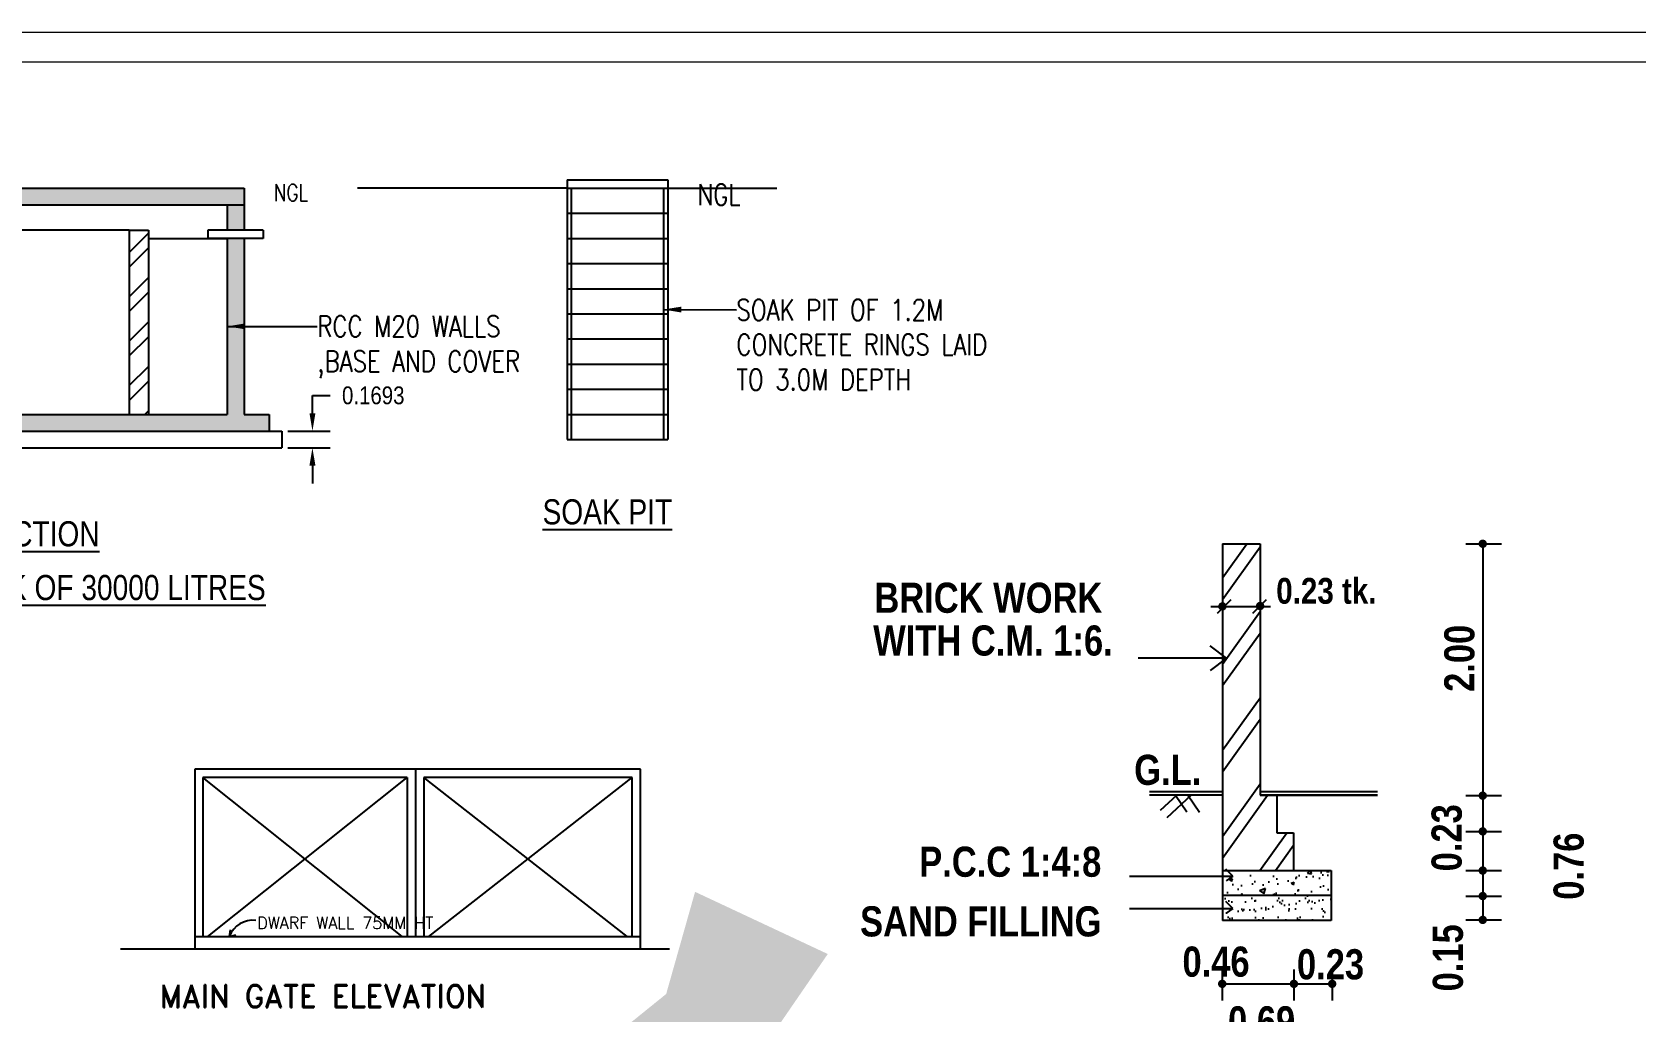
# Model space of a CAD drawing. Header units: metres. Extents: x 826 to 1433, y -826 to -586.
# Drawn here: x 1296.88 to 1313.07, y -774.71 to -764.81 of the extents above; entities that cross this region are included whole.
import ezdxf

# ---------------------------------------------------------------- set-up
doc = ezdxf.new("R2010")
doc.units = ezdxf.units.M
doc.layers.add('_0', color=7, linetype='Continuous', lineweight=5)
doc.styles.add('GRIDTEXT', font='sanss___.ttf', dxfattribs={"width": 0.8})
doc.styles.add('R1', font='swisscb.ttf')
doc.styles.add('ROMNS', font='romans.shx', dxfattribs={"width": 0.8, "height": 0.05})
doc.styles.get("Standard").update_dxf_attribs({"font": 'swissck.ttf'})
doc.styles.add('T', font='ROMAND.shx', dxfattribs={"width": 0.9, "height": 10})
doc.styles.add('T1', font='ROMANS.shx', dxfattribs={"width": 0.96, "height": 4})
doc.dimstyles.new('mohan', dxfattribs={"dimtxt": 9, "dimasz": 4.5, "dimexe": 4.5, "dimexo": 9, "dimgap": 0.0625, "dimtad": 0, "dimdec": 4, "dimzin": 0, "dimdsep": 46, "dimlunit": 4, "dimtxsty": 'Standard', "dimblk": 'ARCHTICK', "dimcen": 0.09, "dimclrd": 9, "dimclre": 9, "dimclrt": 7, "dimadec": 0, "dimazin": 0, "dimtfac": 1, "dimtdec": 4, "dimtix": 1, "dimtofl": 0, "dimtmove": 2, "dimatfit": 0, "dimfxl": 0, "dimtolj": 1, "dimtzin": 0, "dimlwd": -1, "dimarcsym": 0})
doc.dimstyles.get("Standard").update_dxf_attribs({"dimtxt": 0.18, "dimasz": 0.18, "dimexe": 0.18, "dimexo": 0.0625, "dimgap": 0.09, "dimtad": 0, "dimtih": 1, "dimtoh": 1, "dimdec": 4, "dimzin": 0, "dimdsep": 46, "dimtxsty": 'Standard', "dimcen": 0.09, "dimadec": 0, "dimazin": 0, "dimtfac": 1, "dimtdec": 4, "dimtofl": 0, "dimtmove": 0, "dimatfit": 3, "dimfxl": 0, "dimtolj": 1, "dimtzin": 0, "dimarcsym": 0})

# ---------------------------------------------------------------- blocks, each defined once
blk = doc.blocks.new('*D337')
at = {"color": 0, "lineweight": -2}
for p, q in [((1299.707, -768.665), (1299.707, -768.485)), ((1299.707, -768.485), (1299.887, -768.485)), ((1299.46, -768.845), (1299.887, -768.845)), ((1299.46, -769.014), (1299.887, -769.014)), ((1299.707, -769.194), (1299.707, -769.374))]:
    blk.add_line(p, q, dxfattribs=at)
at = {"color": 0}
for points in [[(1299.677, -768.665), (1299.737, -768.665), (1299.707, -768.845)], [(1299.677, -769.194), (1299.737, -769.194), (1299.707, -769.014)]]:
    blk.add_solid(points, dxfattribs=at)
at = {"layer": 'DEFPOINTS', "color": 0}
for p in [(1299.397, -768.845), (1299.707, -768.845), (1299.397, -769.014)]:
    blk.add_point(p, dxfattribs=at)
at = {"color": 0, "insert": (1300.321, -768.485), "char_height": 0.18, "attachment_point": 5}
blk.add_mtext('\\A1;0.1693', dxfattribs=at)
blk = doc.blocks.new('_ArchTick')
at = {"color": 0, "lineweight": 0, "const_width": 0.15}
blk.add_lwpolyline([(-0.5, -0.5), (0.5, 0.5)], dxfattribs=at)

msp = doc.modelspace()

# ---------------------------------------------------------------- hatches: boundary and pattern name
h = msp.add_hatch()
h.set_pattern_fill('AR-CONC', scale=0.016927)
h.set_pattern_definition([(50, (-11441.98601, -2804.23755), (0.1214099282, -0.0106219924), [0.0126951765, -0.1396469415]), (355, (-11441.98601, -2804.23755), (-0.0234863023, 0.1273228253), [0.0101561412, -0.1117175532]), (100.4514445, (-11441.9759, -2804.23844), (0.0979236256, 0.1167008316), [0.0107892398, -0.1186816382]), (46.1842, (-11441.98601, -2804.2037), (0.1806508942, -0.0280172865), [0.0190427648, -0.2094704123]), (96.6356355, (-11441.97096, -2804.20603), (0.1582093116, 0.164888101), [0.016183869, -0.1780225575]), (351.184164, (-11441.98601, -2804.2037), (0.1582093115, 0.1648881008), [0.0152342118, -0.16757633]), (21, (-11441.96909, -2804.21216), (0.10103787175, -0.06815090506), [0.0126951765, -0.1396469415]), (326, (-11441.96909, -2804.21216), (0.0411857478, 0.1227454375), [0.0101561412, -0.1117175532]), (71.4514447, (-11441.96067, -2804.21784), (0.1422236183, 0.0545945322), [0.0107892395, -0.1186816382]), (37.5, (-11441.986015, -2804.23755), (0.0020582868, 0.0563486164), [0, -0.11036340104, 0, -0.1134102434, 0, -0.11214072575]), (7.5, (-11441.986015, -2804.23755), (0.0445295228, 0.06676168395), [0, -0.06466076564, 0, -0.10782436574, 0, -0.04274042755]), (327.5, (-11442.02376, -2804.23755), (0.09035960063, -0.00381784103), [0, -0.042317255, 0, -0.1320298356, 0, -0.1751934357]), (317.5, (-11442.04069, -2804.23755), (0.09871535137, 0.01694467226), [0, -0.0550124315, 0, -0.08768135236, 0, -0.1244127297])])
h.paths.add_polyline_path([(1299.01617, -766.89792), (1298.8469, -766.89792), (1298.8469, -768.67559), (1294.61518, -768.67559), (1294.61518, -766.77131), (1294.44591, -766.77131), (1294.44591, -768.67559), (1294.192, -768.67559), (1294.192, -768.84486), (1299.27008, -768.84486), (1299.27008, -768.67559), (1299.01617, -768.67559)])
h.paths.add_polyline_path([(1299.01617, -766.55972), (1299.01617, -766.39045), (1294.44591, -766.39045), (1294.44591, -766.55972)])
h.paths.add_polyline_path([(1298.8469, -766.81329), (1299.01617, -766.81329), (1299.01617, -766.55972), (1298.8469, -766.55972)])
h.paths.add_polyline_path([(1294.61518, -766.55972), (1294.44591, -766.55972), (1294.44591, -766.68668), (1294.61518, -766.68668)])
h = msp.add_hatch()
h.set_pattern_fill('ANSI32', scale=0.846345)
h.set_pattern_definition([(45, (-11441.986, -2804.23755), (-0.224421135, 0.224421135), []), (45, (-11441.8364, -2804.23755), (-0.224421135, 0.224421135), [])])
h.paths.add_polyline_path([(1298.05134, -766.81363), (1297.85668, -766.81363), (1297.85668, -768.67559), (1298.05134, -768.67559)])
h.paths.add_polyline_path([(1296.1386, -768.42168), (1296.33326, -768.42168), (1296.33326, -766.72899), (1296.1386, -766.72899)])
h = msp.add_hatch()
h.set_pattern_fill('AR-CONC', scale=0.086868, style=0)
h.set_pattern_definition([(50, (-707.018, -1091.5225), (0.62306958, -0.05451152), [0.065151, -0.716661]), (355, (-707.018, -1091.5225), (-0.1205305, 0.65341426), [0.0521208, -0.5733288]), (100.4514, (-706.9661, -1091.527), (0.50253953, 0.59890234), [0.05536983, -0.60906813]), (46.1842, (-707.018, -1091.34875), (0.92709095, -0.14378306), [0.0977265, -1.0749915]), (96.6356, (-706.9408, -1091.3607), (0.8119228, 0.8461967), [0.08305474, -0.91360205]), (351.1842, (-707.018, -1091.34875), (0.81192214, 0.84619735), [0.0781812, -0.8599932]), (21, (-706.93115, -1091.3922), (0.51852122, -0.34974698), [0.065151, -0.716661]), (326, (-706.93115, -1091.3922), (0.21136316, 0.62992334), [0.0521208, -0.5733288]), (71.4514, (-706.88794, -1091.4213), (0.7298846, 0.2801758), [0.05536983, -0.60906813]), (37.5, (-707.01801, -1091.52249), (0.010563023, 0.289178233), [0, -0.56637936, 0, -0.5820156, 0, -0.5755005]), (7.5, (-707.018, -1091.5225), (0.228523246, 0.342617566), [0, -0.33183576, 0, -0.55334916, 0, -0.2193417]), (327.5, (-707.21173, -1091.52249), (0.463720874, -0.019592966), [0, -0.21717, 0, -0.6775704, 0, -0.8990838]), (317.5, (-707.2986, -1091.5225), (0.50660216, 0.0869592), [0, -0.282321, 0, -0.44997624, 0, -0.6384798])])
h.paths.add_polyline_path([(1309.9945, -773.28379), (1308.94252, -773.28379), (1309.00183, -773.34307), (1308.89495, -773.34307), (1308.89495, -773.53754), (1309.61389, -773.53754), (1309.9945, -773.53754)])
h = msp.add_hatch()
h.set_pattern_fill('AR-CONC', scale=0.043434, style=0)
h.set_pattern_definition([(50, (-707.01801, -1091.52249), (0.311534788, -0.027255762), [0.0325755, -0.3583305]), (355, (-707.018, -1091.5225), (-0.060265254, 0.32670713), [0.0260604, -0.2866644]), (100.4514, (-706.99205, -1091.52476), (0.251269765, 0.29945117), [0.027684914, -0.304534065]), (46.1842, (-707.018, -1091.4356), (0.46354548, -0.07189153), [0.04886325, -0.53749575]), (96.6356, (-706.9794, -1091.4416), (0.4059614, 0.42309836), [0.04152737, -0.45680102]), (351.1842, (-707.018, -1091.4356), (0.40596107, 0.42309867), [0.0390906, -0.4299966]), (21, (-706.97458, -1091.45733), (0.25926061, -0.17487349), [0.0325755, -0.3583305]), (326, (-706.97458, -1091.45733), (0.10568158, 0.31496167), [0.0260604, -0.2866644]), (71.4514, (-706.95297, -1091.4719), (0.364942296, 0.140087896), [0.027684914, -0.304534065]), (37.5, (-707.01801, -1091.52249), (0.0052815116, 0.1445891165), [0, -0.28318968, 0, -0.2910078, 0, -0.28775025]), (7.5, (-707.01801, -1091.52249), (0.114261623, 0.171308783), [0, -0.16591788, 0, -0.27667458, 0, -0.10967085]), (327.5, (-707.11487, -1091.52249), (0.231860437, -0.009796483), [0, -0.108585, 0, -0.3387852, 0, -0.4495419]), (317.5, (-707.1583, -1091.52249), (0.25330108, 0.043479598), [0, -0.1411605, 0, -0.22498812, 0, -0.3192399])])
h.paths.add_polyline_path([(1309.9945, -773.28379), (1308.94252, -773.28379), (1309.00183, -773.34307), (1308.89495, -773.34307), (1308.89495, -773.53754), (1309.61389, -773.53754), (1309.9945, -773.53754)])
h = msp.add_hatch()
h.set_pattern_fill('AR-SAND', scale=0.086868, style=0)
h.set_pattern_definition([(37.5, (-707.01801, -1091.52249), (-0.005472107, 0.167379327), [0, -0.13203936, 0, -0.1476756, 0, -0.1411605]), (7.5, (-707.01801, -1091.52249), (0.153736963, 0.245154184), [0, -0.07123176, 0, -0.11900916, 0, -0.0456057]), (327.5, (-707.12486, -1091.52249), (0.270519275, 0.000491591), [0, -0.043434, 0, -0.1563624, 0, -0.2041398]), (317.5, (-707.12486, -1091.52249), (0.261136206, 0.07624192), [0, -0.021717, 0, -0.10250424, 0, -0.1172718])])
h.paths.add_polyline_path([(1309.61389, -773.79128), (1309.9945, -773.79128), (1309.9945, -773.53754), (1309.61389, -773.53754), (1308.89495, -773.53754), (1308.89495, -773.79128)])

# ---------------------------------------------------------------- linework, layer by layer
at = {"color": 7}
for p, q in [((1302.2785, -766.30582), (1303.29412, -766.30582)), ((1302.2785, -766.30582), (1302.2785, -768.92949)), ((1303.29412, -766.30582), (1303.29412, -768.92949)), ((1294.44591, -766.39045), (1299.01617, -766.39045)), ((1299.01617, -766.39045), (1299.01617, -766.81329)), ((1302.2785, -766.39045), (1300.16264, -766.39045)), ((1302.2785, -766.39045), (1303.29412, -766.39045)), ((1302.32082, -766.39045), (1302.32082, -768.92949)), ((1303.2518, -766.39045), (1303.2518, -768.92949)), ((1303.2518, -766.39045), (1304.39436, -766.39045)), ((1294.44591, -766.55972), (1299.01617, -766.55972)), ((1298.8469, -766.55972), (1298.8469, -766.81329)), ((1302.2785, -766.64436), (1303.29412, -766.64436)), ((1297.85668, -766.81363), (1296.33326, -766.81363)), ((1297.85668, -766.81363), (1297.85668, -768.67559)), ((1297.85668, -766.81363), (1298.05134, -766.81363)), ((1298.05134, -766.81363), (1298.05134, -768.67559)), ((1298.05134, -766.89792), (1298.8469, -766.89792)), ((1298.65224, -766.81329), (1298.65224, -766.89792)), ((1299.21083, -766.81329), (1298.65224, -766.81329)), ((1299.21083, -766.89792), (1298.65224, -766.89792)), ((1298.8469, -766.89792), (1298.8469, -768.67559)), ((1299.01617, -766.89792), (1299.01617, -768.67559)), ((1299.21083, -766.81329), (1299.21083, -766.89792)), ((1302.2785, -766.89826), (1303.29412, -766.89826)), ((1302.2785, -767.15216), (1303.29412, -767.15216)), ((1302.2785, -767.40607), (1303.29412, -767.40607)), ((1302.2785, -767.40607), (1303.29412, -767.40607)), ((1302.2785, -767.65997), (1303.29412, -767.65997)), ((1302.2785, -767.91388), (1303.29412, -767.91388)), ((1302.2785, -768.16778), (1303.29412, -768.16778)), ((1302.2785, -768.16778), (1303.29412, -768.16778)), ((1302.2785, -768.16778), (1303.29412, -768.16778)), ((1302.2785, -768.42168), (1303.29412, -768.42168)), ((1294.61518, -768.67559), (1298.8469, -768.67559)), ((1299.01617, -768.67559), (1299.27008, -768.67559)), ((1299.27008, -768.67559), (1299.27008, -768.84486)), ((1302.2785, -768.67559), (1303.29412, -768.67559)), ((1294.06505, -768.84486), (1299.39703, -768.84486)), ((1299.39703, -768.84486), (1299.39703, -769.01412)), ((1294.06505, -769.01412), (1299.39703, -769.01412)), ((1302.2785, -768.92949), (1303.29412, -768.92949)), ((1308.89495, -770.32746), (1309.14011, -769.98516)), ((1308.89495, -769.98516), (1309.27556, -769.98516)), ((1308.89495, -769.98516), (1308.89495, -773.79128)), ((1308.89495, -770.54535), (1309.27556, -770.01392)), ((1309.27556, -769.98516), (1309.27556, -772.52257)), ((1311.3517, -769.98352), (1311.71308, -769.98352)), ((1311.52378, -769.98352), (1311.52378, -773.78406)), ((1308.89495, -771.19902), (1309.27556, -770.66759)), ((1308.89495, -771.41691), (1309.27556, -770.88548)), ((1308.93716, -771.14009), (1308.04429, -771.14009)), ((1308.93716, -771.14009), (1308.77254, -771.01576)), ((1308.93716, -771.14009), (1308.77254, -771.26441)), ((1308.89495, -772.07058), (1309.27556, -771.53915)), ((1308.89495, -772.28847), (1309.27556, -771.75704)), ((1303.01824, -772.26098), (1298.51824, -772.26098)), ((1298.51824, -772.26098), (1298.51824, -774.0757)), ((1300.74824, -772.26098), (1300.74824, -773.9507)), ((1303.01824, -774.0757), (1303.01824, -772.26098)), ((1298.60157, -772.34432), (1298.60157, -773.9507)), ((1300.61431, -773.9507), (1298.60157, -772.34432)), ((1300.6649, -772.34432), (1298.60157, -772.34432)), ((1298.65217, -773.9507), (1300.6649, -772.34432)), ((1300.6649, -772.34432), (1300.6649, -773.9507)), ((1302.9349, -772.34432), (1300.83157, -772.34432)), ((1302.88431, -773.9507), (1300.83157, -772.34432)), ((1300.83157, -772.34432), (1300.83157, -773.9507)), ((1300.88217, -773.9507), (1302.9349, -772.34432)), ((1302.9349, -773.9507), (1302.9349, -772.34432)), ((1308.89495, -772.94213), (1309.27556, -772.4107)), ((1308.89495, -772.48874), (1308.16031, -772.48874)), ((1308.89495, -772.52257), (1308.16031, -772.52257)), ((1308.43466, -772.52257), (1308.26572, -772.67988)), ((1308.58087, -772.52257), (1308.33363, -772.7528)), ((1308.41999, -772.52257), (1308.53561, -772.69161)), ((1308.54949, -772.52719), (1308.66511, -772.69623)), ((1308.89495, -773.16002), (1309.3515, -772.52257)), ((1310.46203, -772.48874), (1309.27556, -772.48874)), ((1309.27556, -772.52257), (1309.44472, -772.52257)), ((1310.46203, -772.52257), (1309.27556, -772.52257)), ((1309.44472, -772.52257), (1309.44472, -772.90318)), ((1309.44472, -772.52257), (1310.46203, -772.52257)), ((1311.3517, -772.52868), (1311.71308, -772.52868)), ((1309.27447, -773.28379), (1309.54706, -772.90318)), ((1309.44472, -772.90318), (1309.61389, -772.90318)), ((1309.61389, -772.90318), (1309.61389, -773.28379)), ((1311.3517, -772.88981), (1311.71308, -772.88981)), ((1309.43052, -773.28379), (1309.61389, -773.02777)), ((1309.00183, -773.34307), (1308.92943, -773.27071)), ((1307.95829, -773.34307), (1309.00183, -773.34307)), ((1308.89495, -773.28379), (1309.9945, -773.28379)), ((1309.00183, -773.34307), (1308.93258, -773.38886)), ((1309.9945, -773.28379), (1309.9945, -773.53754)), ((1311.3517, -773.28535), (1311.71308, -773.28535)), ((1309.61389, -773.53754), (1308.89495, -773.53754)), ((1309.00183, -773.66882), (1308.92943, -773.59647)), ((1309.9945, -773.53754), (1309.61389, -773.53754)), ((1309.9945, -773.53754), (1309.9945, -773.79128)), ((1311.3517, -773.5433), (1311.71308, -773.5433)), ((1307.95829, -773.66882), (1309.00183, -773.66882)), ((1309.00183, -773.66882), (1308.93258, -773.71461)), ((1298.86871, -773.9507), (1298.88036, -773.88322)), ((1309.61389, -773.79128), (1308.89495, -773.79128)), ((1309.9945, -773.79128), (1309.61389, -773.79128)), ((1311.3517, -773.78406), (1311.71308, -773.78406)), ((1297.76824, -774.0757), (1303.31377, -774.0757)), ((1298.51824, -773.9507), (1303.01824, -773.9507)), ((1298.86871, -773.9507), (1298.93514, -773.9341)), ((1308.89321, -774.28558), (1308.89321, -774.59911)), ((1309.61723, -774.28558), (1309.61723, -774.59911)), ((1310.00338, -774.28558), (1310.00338, -774.59911)), ((1308.89321, -774.43028), (1310.00338, -774.43028))]:
    msp.add_line(p, q, dxfattribs=at)
at = {"color": 7, "linetype": 'Continuous'}
for p, q in [((1308.777, -770.61632), (1309.38169, -770.61632)), ((1308.84571, -770.68499), (1308.98314, -770.54766)), ((1309.20303, -770.68499), (1309.34046, -770.54766))]:
    msp.add_line(p, q, dxfattribs=at)
at = {"color": 7, "const_width": 0.04229}
for points in [[(1311.50264, -769.98352, 1), (1311.54493, -769.98352, 1)], [(1308.87381, -770.61632, 1), (1308.9161, -770.61632, 1)], [(1309.25442, -770.61251, 1), (1309.29671, -770.61251, 1)], [(1311.50264, -772.52868, 1), (1311.54493, -772.52868, 1)], [(1311.50264, -772.88981, 1), (1311.54493, -772.88981, 1)], [(1311.50264, -773.28535, 1), (1311.54493, -773.28535, 1)], [(1311.50264, -773.5433, 1), (1311.54493, -773.5433, 1)], [(1311.50264, -773.78406, 1), (1311.54493, -773.78406, 1)], [(1308.87206, -774.43028, 1), (1308.91435, -774.43028, 1)], [(1309.59609, -774.43028, 1), (1309.63838, -774.43028, 1)], [(1309.98223, -774.43028, 1), (1310.02452, -774.43028, 1)]]:
    msp.add_lwpolyline(points, format="xyb", close=True, dxfattribs=at)
at = {"color": 7}
msp.add_arc((1299.10588, -774.04169), 0.25402, 83.35485, 159.011928, dxfattribs=at)
at = {"layer": '_0', "color": 7, "ltscale": 3}
for points in [[(1244.98607, -764.81279), (1348.91738, -764.81279), (1348.91738, -825.60053), (1244.98607, -825.60053)], [(1245.28607, -765.11279), (1348.61738, -765.11279), (1348.61738, -825.30053), (1245.28607, -825.30053)]]:
    msp.add_lwpolyline(points, close=True, dxfattribs=at)

# ---------------------------------------------------------------- texts
at = {"color": 7}
for s, height, style, width, p in [('%%USOAK PIT', 0.2539035, 'GRIDTEXT', 0.8, (1302.03062, -769.78791)), ('%%USECTION', 0.253904, 'GRIDTEXT', 0.8, (1296.29669, -770.00951)), ('%%USEPTIC TANK OF 30000 LITRES', 0.2539035, 'GRIDTEXT', 0.8, (1294.96185, -770.55267)), ('DWARF WALL 75MM HT', 0.1227692, 'T1', 0.96, (1299.14939, -773.87551)), ('MAIN GATE ELEVATION', 0.2295684, 'T', 0.96, (1298.16417, -774.66973))]:
    msp.add_text(s, height=height, dxfattribs=dict(at, style=style, width=width)).set_placement(p)
at = {"color": 7, "style": 'R1'}
for s, height, p in [('0.23 tk.', 0.260604, (1309.43867, -770.58904)), ('BRICK WORK', 0.304038, (1305.38133, -770.6808)), ('WITH C.M. 1:6.', 0.304038, (1305.36909, -771.11297)), ('G.L.', 0.304038, (1308.00401, -772.41969)), ('P.C.C 1:4:8', 0.304038, (1305.83375, -773.34811)), ('SAND FILLING', 0.304038, (1305.23678, -773.95104)), ('0.46', 0.304038, (1308.49185, -774.35771)), ('0.23', 0.304038, (1309.64776, -774.38433)), ('0.69', 0.304038, (1308.95234, -774.96124))]:
    msp.add_text(s, height=height, dxfattribs=at).set_placement(p)
for s, p in [('2.00', (1311.43963, -771.47998)), ('0.23', (1311.31091, -773.29305)), ('0.76', (1312.54282, -773.58023)), ('0.15', (1311.32349, -774.50619))]:
    msp.add_text(s, height=0.304038, rotation=90, dxfattribs=at).set_placement(p)
at = {"color": 7, "attachment_point": 1, "style": 'ROMNS'}
for insert, char_height in [((1299.31629, -766.35066), 0.169269), ((1303.59424, -766.35066), 0.211586)]:
    msp.add_mtext_dynamic_manual_height_columns('NGL', width=1, gutter_width=1, heights=[0], dxfattribs=dict(at, insert=insert, char_height=char_height))
at = {"color": 7, "char_height": 0.2115863, "attachment_point": 1, "style": 'ROMNS'}
for s, insert, width in [('SOAK PIT OF 1.2M CONCRETE RINGS LAID TO 3.0M DEPTH', (1303.98812, -767.51439), 3.11451), ('\\A1;RCC M20 WALLS ,BASE AND COVER', (1299.75639, -767.68096), 2.7069691)]:
    msp.add_mtext(s, dxfattribs=dict(at, insert=insert, width=width))

# ---------------------------------------------------------------- dimensions: what is measured, and where the dimension line sits
at = {"color": 7}
dim = msp.add_aligned_dim(p1=(1299.39703, -769.01412), p2=(1299.39703, -768.84486), distance=-0.3104, dimstyle='Standard', dxfattribs=at)
dim.commit()
dim.dimension.update_dxf_attribs({"geometry": '*D337', "text_midpoint": (1300.321, -768.48486)})

# ---------------------------------------------------------------- leaders
for points in [[(1303.2518, -767.61629), (1303.98811, -767.62018)], [(1298.8469, -767.78675), (1299.75638, -767.78675)]]:
    msp.add_leader(points, dimstyle='Standard', dxfattribs=at)
for points in [[(1302.32964, -777.88882), (1302.75479, -776.98231), (1302.86855, -776.98231)], [(1300.35628, -776.89627), (1300.78029, -776.65512), (1300.89405, -776.65512)]]:
    msp.add_leader(points, dimstyle='mohan', override={"dimgap": 0.0625, "dimtad": 0, "dimfxl": 6}, dxfattribs=at)

doc.saveas('drawing.dxf')
